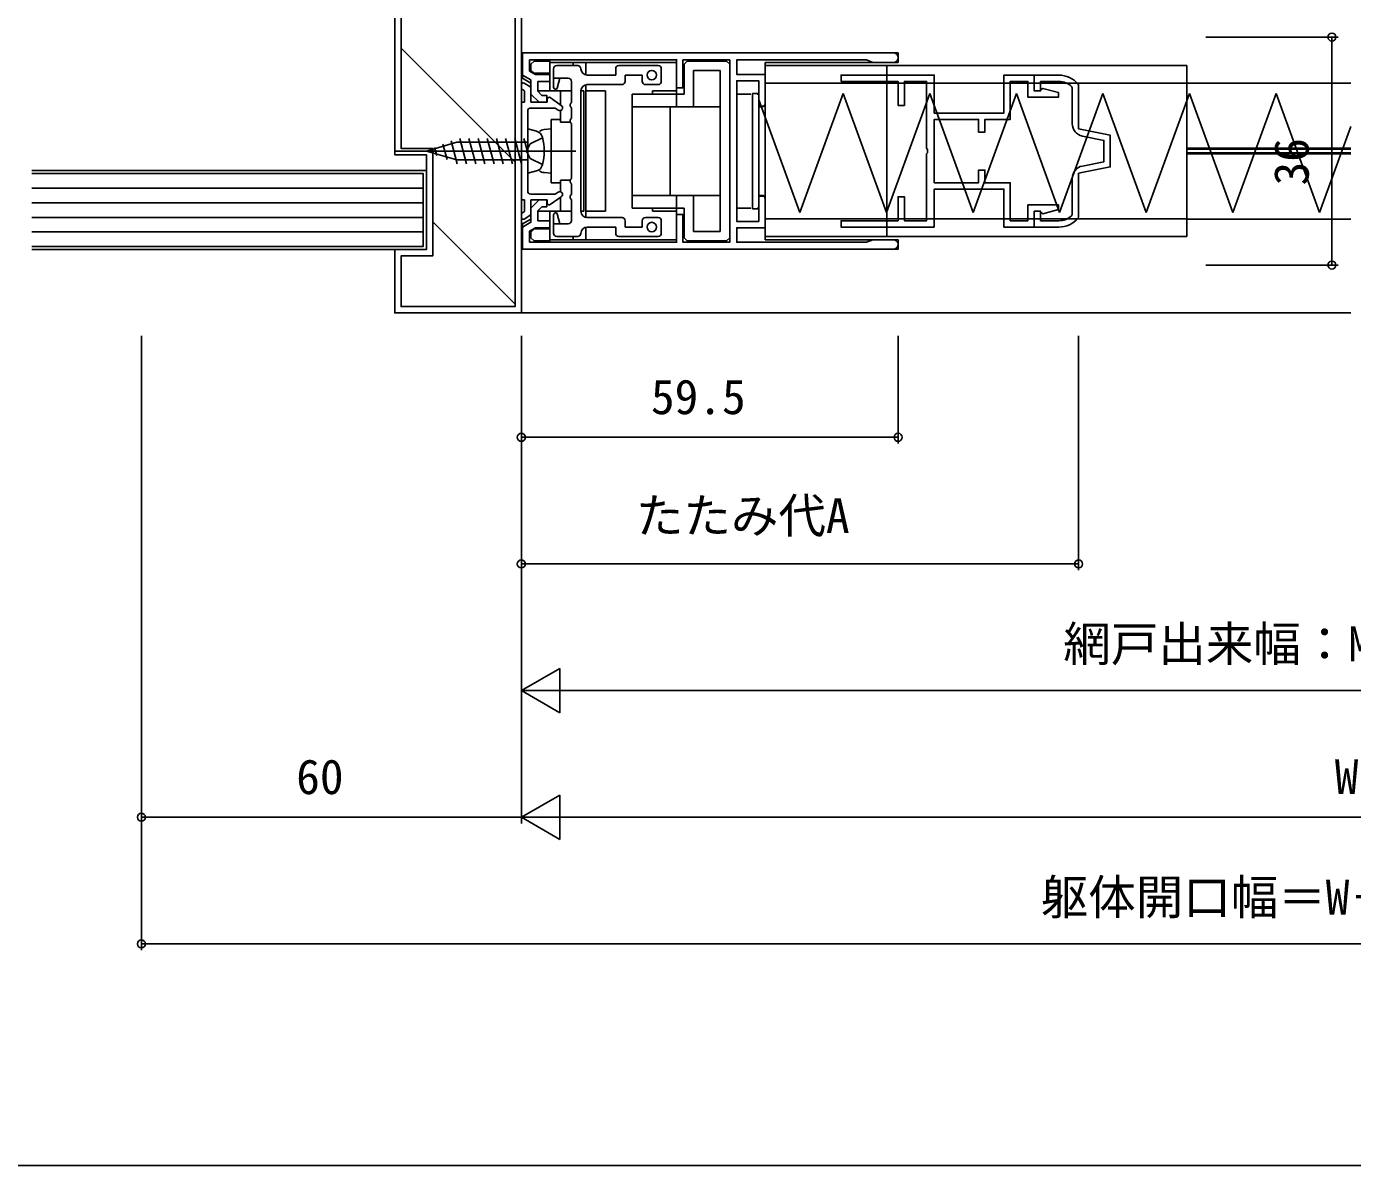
# Model space of a CAD drawing. Units: millimetres, scale not verified. Extents: x -437 to 438, y -344 to 341.
# Drawn here: x -38 to 171.4, y -343.7 to -163.8 of the extents above; entities that cross this region are included whole.
import ezdxf
from ezdxf.enums import TextEntityAlignment as Align

# ---------------------------------------------------------------- set-up
doc = ezdxf.new("R2010")
doc.units = ezdxf.units.MM
doc.header["$LTSCALE"] = 2
for name, color, linetype in [('0-2_YKK_11', 7, 'Continuous'), ('0-3_YKK_11E', 7, 'Continuous'), ('0-4_YKK_12', 2, 'Continuous'), ('0-5_YKK_13', 4, 'Continuous'), ('0-7_YKK_D', 6, 'Continuous'), ('0-8_YKK_ZWAK', 7, 'Continuous'), ('0-9_YSS_K', 3, 'Continuous')]:
    doc.layers.add(name, color=color, linetype=linetype)
doc.styles.add('ＭＳ ゴシック', font='')
doc.styles.get('ＭＳ ゴシック').set_extended_font_data('MS Gothic')

msp = doc.modelspace()

# ---------------------------------------------------------------- linework, layer by layer
at = {"layer": '0-2_YKK_11'}
for points in [[(99.668, -168.001), (40.368, -168.001), (40.368, -171.501), (41.668, -172.251), (41.668, -174.501), (42.968, -175.801), (44.168, -175.801), (44.168, -174.701), (43.423, -174.701), (42.768, -174.045), (42.768, -172.501), (44.668, -172.501), (44.668, -171.401), (42.396, -171.401), (41.468, -170.866), (41.468, -169.101), (64.668, -169.101), (64.668, -173.501), (65.668, -173.501), (65.668, -169.101), (73.068, -169.101), (73.068, -197.901), (65.668, -197.901), (65.668, -193.501), (64.668, -193.501), (64.668, -197.901), (41.468, -197.901), (41.468, -196.136), (42.396, -195.601), (44.668, -195.601), (44.668, -194.501), (42.768, -194.501), (42.768, -192.957), (43.423, -192.301), (44.168, -192.301), (44.168, -191.201), (42.968, -191.201), (41.668, -192.501), (41.668, -194.751), (40.368, -195.501)], [(40.368, -195.501), (40.368, -199.001), (99.668, -199.001), (99.668, -197.501), (95.668, -197.501), (94.668, -197.901), (74.168, -197.901), (74.168, -195.601), (78.668, -195.601), (78.668, -190.601), (77.668, -190.601), (77.668, -194.601), (74.168, -194.601), (74.168, -172.401), (77.668, -172.401), (77.668, -176.401), (78.668, -176.401), (78.668, -171.401), (74.168, -171.401), (74.168, -169.101), (94.668, -169.101), (95.668, -169.501), (99.668, -169.501), (99.668, -168.001)]]:
    msp.add_lwpolyline(points, dxfattribs=at)
at = {"layer": '0-3_YKK_11E'}
for points in [[(105.367, -195.501), (90.667, -195.501), (90.667, -194.501), (99.667, -194.501), (99.667, -190.701), (100.667, -190.701), (100.667, -194.501), (104.167, -194.501), (104.167, -183.959), (104.287, -183.776), (104.287, -183.226), (104.167, -183.043), (104.167, -172.501), (100.667, -172.501), (100.667, -176.301), (99.667, -176.301), (99.667, -172.501), (90.667, -172.501), (90.667, -171.501), (105.367, -171.501), (105.367, -177.501), (116.367, -177.501), (116.367, -171.501), (121.167, -171.501), (121.167, -174.001), (122.067, -174.001), (122.267, -173.801), (122.519, -173.608), (124.967, -174.264), (124.967, -175.001), (120.167, -175.001), (120.167, -172.501), (117.367, -172.501), (117.367, -178.501), (113.367, -178.501), (113.367, -180.501), (112.367, -180.501), (112.367, -178.501), (105.367, -178.501), (105.367, -188.501)], [(125.045, -172.501), (122.167, -172.501), (122.167, -174.001), (121.167, -174.001), (121.167, -171.501), (125.045, -171.501)], [(127.167, -179.181), (127.167, -173.509), (127.07, -173.288)], [(128.096, -172.915), (128.167, -173.109), (128.167, -180.001), (133.167, -181.001), (133.167, -186.001), (128.167, -187.001)], [(128.775, -185.86), (132.167, -185.181), (132.167, -181.821), (128.775, -181.142)], [(105.367, -188.501), (112.367, -188.501), (112.367, -186.501), (113.367, -186.501), (113.367, -188.501), (117.367, -188.501), (117.367, -194.501), (120.167, -194.501), (120.167, -192.001), (124.967, -192.001), (124.967, -192.738), (122.519, -193.394), (122.267, -193.201), (122.067, -193.001), (121.167, -193.001), (121.167, -195.501), (116.367, -195.501), (116.367, -189.501), (105.367, -189.501), (105.367, -195.501)], [(127.07, -193.714), (127.167, -193.493), (127.167, -187.821)], [(128.167, -187.001), (128.167, -193.893), (128.096, -194.087)], [(125.045, -195.501), (121.167, -195.501), (121.167, -193.001), (122.167, -193.001), (122.167, -194.501), (125.045, -194.501)]]:
    msp.add_lwpolyline(points, dxfattribs=at)
for centre, radius, start, end in [((125.045, -175.501), 4, 40.28502, 89.99999), ((125.045, -175.501), 3, 47.54588, 89.99999), ((129.167, -179.181), 2, 180, 258.69008), ((129.167, -187.821), 2, 101.30992, 180), ((125.045, -191.501), 3, 270.00001, 312.45412), ((125.045, -191.501), 4, 270.00001, 319.71498)]:
    msp.add_arc(centre, radius, start, end, dxfattribs=at)
at = {"layer": '0-4_YKK_12'}
for p, q in [((145.247, -172.75), (171.167, -172.75)), ((145.247, -183.042), (171.167, -183.042)), ((145.247, -183.225), (171.167, -183.225)), ((145.247, -183.775), (171.167, -183.775)), ((145.247, -183.959), (171.167, -183.958)), ((145.247, -194.25), (171.167, -194.25))]:
    msp.add_line(p, q, dxfattribs=at)
at = {"layer": '0-5_YKK_13'}
for p, q in [((98.918, -168.001), (40.368, -168.001)), ((40.368, -168.001), (40.368, -172.001)), ((42.168, -169.301), (41.668, -169.801)), ((42.168, -169.301), (44.668, -169.301)), ((44.668, -174.001), (44.668, -169.001)), ((48.368, -170.001), (48.368, -169.501)), ((50.368, -171.501), (50.368, -169.501)), ((50.368, -169.501), (50.368, -171.501)), ((64.668, -176.501), (64.668, -169.001)), ((65.868, -169.801), (66.368, -169.301)), ((66.368, -169.301), (72.568, -169.301)), ((69.568, -169.301), (69.568, -169.101)), ((70.068, -169.301), (70.068, -169.101)), ((72.568, -169.301), (73.068, -169.801)), ((78.668, -169.501), (78.668, -197.501)), ((98.918, -169.501), (78.668, -169.501)), ((41.668, -170.701), (41.668, -169.801)), ((42.168, -171.201), (41.668, -170.701)), ((44.668, -171.201), (42.168, -171.201)), ((45.266, -170.501), (45.266, -173.451)), ((49.066, -170.001), (45.766, -170.001)), ((61.766, -170.001), (55.566, -170.001)), ((56.566, -172.501), (56.566, -171.501)), ((56.566, -171.501), (59.266, -171.501)), ((59.266, -171.501), (59.266, -172.501)), ((62.266, -172.501), (62.266, -170.501)), ((65.868, -169.801), (65.868, -174.501)), ((67.368, -170.801), (71.568, -170.801)), ((67.368, -170.801), (67.368, -176.501)), ((71.568, -170.801), (71.568, -196.201)), ((73.068, -197.201), (73.068, -169.801)), ((145.247, -170.001), (78.668, -170.001)), ((97.887, -197.001), (97.887, -170.001)), ((145.247, -170.001), (145.247, -197.001)), ((40.168, -173.031), (40.168, -173.667)), ((40.168, -173.667), (40.668, -173.967)), ((40.368, -172.001), (41.668, -172.751)), ((41.522, -173.314), (40.622, -172.774)), ((41.668, -172.751), (41.668, -174.001)), ((41.668, -175.801), (41.668, -173.571)), ((45.266, -172.001), (47.566, -172.001)), ((45.833, -173.589), (46.266, -172.001)), ((48.066, -172.501), (48.066, -175.851)), ((50.566, -173.001), (56.066, -173.001)), ((59.766, -173.001), (61.766, -173.001)), ((74.168, -172.401), (74.168, -194.601)), ((74.168, -172.401), (77.668, -172.401)), ((77.668, -176.501), (77.668, -172.401)), ((78.668, -172.801), (145.247, -172.801)), ((97.887, -172.501), (97.887, -194.501)), ((145.247, -194.501), (145.247, -172.501)), ((40.168, -175.801), (40.168, -191.201)), ((40.668, -175.801), (40.168, -175.801)), ((40.668, -173.967), (40.668, -175.801)), ((44.268, -175.801), (41.668, -175.801)), ((48.066, -174.001), (42.768, -174.001)), ((44.268, -175.301), (44.268, -175.801)), ((46.477, -176.283), (44.741, -175.056)), ((46.368, -174.001), (46.368, -176.206)), ((49.566, -193.001), (49.566, -174.001)), ((50.027, -174.001), (49.566, -174.001)), ((50.027, -174.001), (50.027, -193.001)), ((53.443, -174.001), (50.368, -174.001)), ((53.443, -193.001), (53.443, -174.001)), ((57.668, -174.501), (57.668, -192.501)), ((65.868, -174.501), (57.668, -174.501)), ((60.868, -174.001), (60.868, -174.501)), ((64.668, -174.001), (60.868, -174.001)), ((76.41, -174.501), (74.168, -174.501)), ((76.667, -174.401), (76.667, -192.601)), ((77.667, -174.401), (76.667, -174.401)), ((77.668, -174.501), (77.41, -174.501)), ((77.667, -192.601), (77.667, -174.401)), ((77.667, -175.434), (84.132, -193.195)), ((90.972, -174.401), (84.132, -193.195)), ((90.972, -174.401), (97.813, -193.195)), ((104.653, -174.401), (97.813, -193.195)), ((104.653, -174.401), (111.494, -193.195)), ((118.334, -174.401), (111.494, -193.195)), ((118.334, -174.401), (125.174, -193.195)), ((132.015, -174.401), (125.174, -193.195)), ((132.015, -174.401), (138.855, -193.195)), ((145.696, -174.401), (138.855, -193.195)), ((145.696, -174.401), (152.536, -193.195)), ((159.376, -174.401), (152.536, -193.195)), ((159.376, -174.401), (166.217, -193.195)), ((41.168, -183.201), (41.168, -177.201)), ((41.668, -176.701), (45.509, -176.701)), ((45.509, -176.701), (45.958, -177.018)), ((46.368, -177.075), (46.368, -178.918)), ((48.066, -176.651), (48.066, -178.351)), ((71.568, -176.501), (57.668, -176.501)), ((63.668, -176.501), (63.668, -190.501)), ((78.168, -176.501), (77.668, -176.501)), ((41.168, -180.001), (42.574, -180.378)), ((41.168, -187.001), (41.168, -180.001)), ((43.748, -180.099), (44.868, -180.001)), ((44.868, -178.501), (44.868, -188.501)), ((46.368, -178.501), (44.868, -178.501)), ((44.868, -187.001), (44.868, -180.001)), ((47.895, -178.918), (46.368, -178.918)), ((48.066, -179.151), (48.066, -187.851)), ((171.167, -179.593), (166.217, -193.195)), ((25.168, -183.501), (29.996, -182.101)), ((29.081, -181.88), (30.052, -185.501)), ((41.168, -182.101), (29.996, -182.101)), ((30.429, -181.501), (31.501, -185.501)), ((31.879, -181.501), (32.951, -185.501)), ((33.328, -181.501), (34.4, -185.501)), ((34.777, -181.501), (35.849, -185.501)), ((36.227, -181.501), (37.299, -185.501)), ((37.676, -181.501), (38.748, -185.501)), ((39.126, -181.501), (40.197, -185.501)), ((40.575, -181.501), (41.168, -183.713)), ((43.519, -181.401), (41.571, -182.351)), ((48.768, -183.501), (20.168, -183.501)), ((25.168, -183.501), (29.996, -184.901)), ((26.472, -182.961), (26.798, -184.176)), ((27.777, -182.42), (28.428, -184.852)), ((40.868, -183.501), (41.168, -183.201)), ((41.168, -183.801), (40.868, -183.501)), ((41.571, -182.351), (40.96, -183.501)), ((41.571, -184.651), (40.96, -183.501)), ((41.168, -189.801), (41.168, -183.801)), ((29.996, -184.901), (41.168, -184.901)), ((43.519, -185.601), (41.571, -184.651)), ((41.168, -187.001), (42.574, -186.624)), ((43.748, -186.903), (44.868, -187.001)), ((46.368, -188.084), (46.368, -189.927)), ((46.368, -188.084), (47.895, -188.084)), ((45.496, -190.301), (41.668, -190.301)), ((44.868, -188.501), (46.368, -188.501)), ((45.958, -189.983), (45.509, -190.301)), ((48.066, -188.651), (48.066, -190.351)), ((71.568, -190.501), (57.668, -190.501)), ((64.668, -190.501), (64.668, -198.001)), ((67.368, -196.201), (67.368, -190.501)), ((40.168, -191.201), (40.668, -191.201)), ((40.668, -191.201), (40.668, -193.035)), ((41.668, -191.201), (44.268, -191.201)), ((41.668, -193.431), (41.668, -191.201)), ((44.268, -191.201), (44.268, -191.701)), ((44.741, -191.946), (46.477, -190.718)), ((46.368, -190.796), (46.368, -193.001)), ((48.066, -191.151), (48.066, -194.501)), ((65.868, -192.501), (57.668, -192.501)), ((60.868, -192.501), (60.868, -193.001)), ((65.868, -197.201), (65.868, -192.501)), ((76.41, -192.501), (74.168, -192.501)), ((76.667, -192.601), (77.667, -192.601)), ((77.668, -192.501), (77.41, -192.501)), ((40.668, -193.035), (40.168, -193.335)), ((40.168, -193.335), (40.168, -193.971)), ((40.368, -195.001), (41.668, -194.251)), ((40.622, -194.228), (41.522, -193.688)), ((41.668, -194.251), (41.668, -193.001)), ((41.668, -194.251), (41.668, -193.001)), ((48.066, -193.001), (42.768, -193.001)), ((44.668, -193.001), (44.668, -198.001)), ((45.266, -193.551), (45.266, -196.501)), ((46.266, -195.001), (45.833, -193.413)), ((50.027, -193.001), (49.566, -193.001)), ((50.368, -193.001), (53.443, -193.001)), ((56.066, -194.001), (50.566, -194.001)), ((56.566, -195.501), (56.566, -194.501)), ((59.266, -194.501), (59.266, -195.501)), ((61.766, -194.001), (59.766, -194.001)), ((64.668, -193.001), (60.868, -193.001)), ((62.266, -196.501), (62.266, -194.501)), ((74.168, -194.601), (77.668, -194.601)), ((78.668, -194.201), (145.247, -194.201)), ((40.368, -199.001), (40.368, -195.001)), ((42.168, -195.801), (41.668, -196.301)), ((41.668, -196.301), (41.668, -197.201)), ((44.668, -195.801), (42.168, -195.801)), ((47.566, -195.001), (45.266, -195.001)), ((50.368, -195.501), (50.368, -197.501)), ((50.368, -197.501), (50.368, -195.501)), ((50.566, -195.501), (55.066, -195.501)), ((55.066, -195.501), (55.066, -196.501)), ((59.266, -195.501), (56.566, -195.501)), ((67.368, -196.201), (71.568, -196.201)), ((42.168, -197.701), (41.668, -197.201)), ((42.168, -197.701), (44.668, -197.701)), ((45.766, -197.001), (49.066, -197.001)), ((48.368, -197.501), (48.368, -197.001)), ((55.566, -197.001), (61.766, -197.001)), ((65.868, -197.201), (66.368, -197.701)), ((66.368, -197.701), (72.568, -197.701)), ((69.568, -197.701), (69.568, -197.901)), ((70.068, -197.701), (70.068, -197.901)), ((72.568, -197.701), (73.068, -197.201)), ((145.247, -197.001), (78.668, -197.001)), ((98.918, -197.501), (78.668, -197.501)), ((98.918, -199.001), (40.368, -199.001))]:
    msp.add_line(p, q, dxfattribs=at)
for points in [[(44.668, -169.501), (64.668, -169.501), (44.668, -169.501)], [(55.066, -170.501), (55.066, -171.501), (50.566, -171.501)], [(50.368, -173.001), (50.368, -194.001), (50.368, -173.001)], [(78.168, -190.501), (77.668, -190.501), (77.668, -194.601)], [(64.668, -197.501), (44.668, -197.501), (64.668, -197.501)]]:
    msp.add_lwpolyline(points, dxfattribs=at)
for centre in [(60.766, -171.501), (60.766, -195.501)]:
    msp.add_circle(centre, 0.75, dxfattribs=at)
for centre, radius, start, end in [((98.918, -168.751), 0.75, 270, 90), ((45.766, -170.501), 0.5, 90, 180), ((49.066, -170.501), 0.5, 0, 90), ((50.566, -170.501), 1, 180, 270), ((55.566, -170.501), 0.5, 90, 180), ((61.766, -170.501), 0.5, 0, 90), ((40.468, -173.031), 0.3, 59.03624, 180), ((41.368, -173.571), 0.3, 0, 59.03624), ((45.566, -173.451), 0.3, 180, 332.64063), ((47.566, -172.501), 0.5, 0, 90), ((50.566, -174.001), 1, 90, 180), ((56.066, -172.501), 0.5, 270, 0), ((59.766, -172.501), 0.5, 180, 270), ((61.766, -172.501), 0.5, 270, 0), ((44.568, -175.301), 0.3, 54.74524, 180), ((48.366, -176.251), 0.5, 126.8699, 233.1301), ((41.668, -177.201), 0.5, 90, 180), ((46.218, -176.651), 0.45, 234.74524, 54.74524), ((78.168, -176.001), 0.5, 270, 0), ((48.366, -178.751), 0.5, 126.8699, 233.1301), ((42.238, -181.634), 1.3, 14.0353, 75), ((43.862, -181.394), 1.3, 95, 130.4771), ((34.768, -183.501), 9, 345.9647, 14.0353), ((42.238, -185.368), 1.3, 285, 345.9647), ((43.862, -185.608), 1.3, 229.5229, 265), ((48.366, -188.251), 0.5, 126.8699, 233.1301), ((41.668, -189.801), 0.5, 180, 270), ((46.218, -190.351), 0.45, 305.25476, 125.25476), ((48.366, -190.751), 0.5, 126.8699, 233.1301), ((78.168, -191.001), 0.5, 0, 90), ((44.568, -191.701), 0.3, 180, 305.25476), ((40.468, -193.971), 0.3, 180, 300.96376), ((41.368, -193.431), 0.3, 300.96376, 0), ((45.566, -193.551), 0.3, 27.35937, 180), ((47.566, -194.501), 0.5, 270, 0), ((50.566, -193.001), 1, 180, 270), ((56.066, -194.501), 0.5, 0, 90), ((59.766, -194.501), 0.5, 90, 180), ((61.766, -194.501), 0.5, 0, 90), ((45.766, -196.501), 0.5, 180, 270), ((49.066, -196.501), 0.5, 270, 0), ((50.566, -196.501), 1, 90, 180), ((55.566, -196.501), 0.5, 180, 270), ((61.766, -196.501), 0.5, 270, 0), ((98.918, -198.251), 0.75, 270, 90)]:
    msp.add_arc(centre, radius, start, end, dxfattribs=at)
at = {"layer": '0-7_YKK_D'}
for p, q in [((148.247, -165.502), (169.166, -165.502)), ((168.166, -165.502), (168.166, -201.502)), ((148.247, -201.502), (169.166, -201.502)), ((-19.833, -212.7), (-19.833, -309.7)), ((-19.833, -212.7), (-19.833, -289.7)), ((40.167, -212.7), (40.167, -289.7)), ((40.167, -212.7), (40.167, -289.7)), ((40.167, -212.7), (40.167, -269.7)), ((40.167, -212.7), (40.167, -229.7)), ((40.167, -212.7), (40.167, -249.7)), ((99.668, -212.7), (99.668, -229.7)), ((128.167, -212.7), (128.167, -249.7)), ((40.167, -228.7), (99.668, -228.7)), ((40.167, -248.7), (128.167, -248.7)), ((40.167, -268.7), (46.229, -265.2)), ((46.229, -272.2), (46.229, -265.2)), ((40.167, -268.7), (46.229, -272.2)), ((40.167, -268.7), (52.291, -268.7)), ((47.167, -268.7), (298.168, -268.7)), ((40.167, -288.7), (46.229, -285.2)), ((46.229, -292.2), (46.229, -285.2)), ((-19.833, -288.7), (40.167, -288.7)), ((40.167, -288.7), (46.229, -292.2)), ((40.167, -288.7), (52.292, -288.7)), ((47.167, -288.7), (298.167, -288.7)), ((365.167, -308.7), (-19.833, -308.7))]:
    msp.add_line(p, q, dxfattribs=at)
for centre in [(168.166, -165.502), (168.166, -201.502), (40.167, -228.7), (99.668, -228.7), (40.167, -248.7), (128.167, -248.7), (-19.833, -288.7), (-19.833, -308.7)]:
    msp.add_circle(centre, 0.637, dxfattribs=at)
at = {"layer": '0-8_YKK_ZWAK'}
msp.add_lwpolyline([(-436.8, -343.7), (438.2, -343.7), (438.2, 306.3)], dxfattribs=at)
at = {"layer": '0-9_YSS_K'}
for p, q in [((21.166, -167.246), (39.166, -185.246)), ((24.666, -189.368), (-37.155, -189.368)), ((24.666, -191.668), (-37.155, -191.668)), ((24.666, -193.968), (-37.155, -193.968)), ((26.166, -194.697), (39.166, -207.697)), ((24.666, -196.268), (-37.155, -196.268)), ((40.166, -209.068), (171.167, -209.068))]:
    msp.add_line(p, q, dxfattribs=at)
for points in [[(20.166, -124.068), (37.166, -124.068), (37.166, -139.068), (40.166, -139.068), (40.166, -209.068), (20.166, -209.068), (20.166, -199.068), (25.166, -199.068), (25.166, -184.068), (20.166, -184.068)], [(21.166, -125.068), (36.166, -125.068), (36.166, -140.068), (39.166, -140.068), (39.166, -208.068), (21.166, -208.068), (21.166, -200.068), (26.166, -200.068), (26.166, -183.068), (21.166, -183.068)]]:
    msp.add_lwpolyline(points, close=True, dxfattribs=at)
for points in [[(-37.155, -199.068), (25.166, -199.068), (25.166, -186.568), (-37.155, -186.568)], [(-37.155, -198.568), (24.666, -198.568), (24.666, -187.068), (-37.155, -187.068)]]:
    msp.add_lwpolyline(points, dxfattribs=at)

# ---------------------------------------------------------------- texts
at = {"layer": '0-7_YKK_D', "style": 'ＭＳ ゴシック'}
msp.add_text('36', height=5.499, rotation=90, dxfattribs=at).set_placement((166.166, -188.935), align=Align.BOTTOM_LEFT)
for s, p in [('59.5', (60.628, -226.7)), ('たたみ代A', (58.262, -245.464)), ('網戸出来幅：MW＝H', (125.75, -265.72)), ('60', (4.606, -286.7)), ('W', (168.619, -286.7)), ('躯体開口幅＝W＋120', (122.191, -305.72))]:
    msp.add_text(s, height=5.499, dxfattribs=at).set_placement(p, align=Align.BOTTOM_LEFT)

doc.saveas('drawing.dxf')
